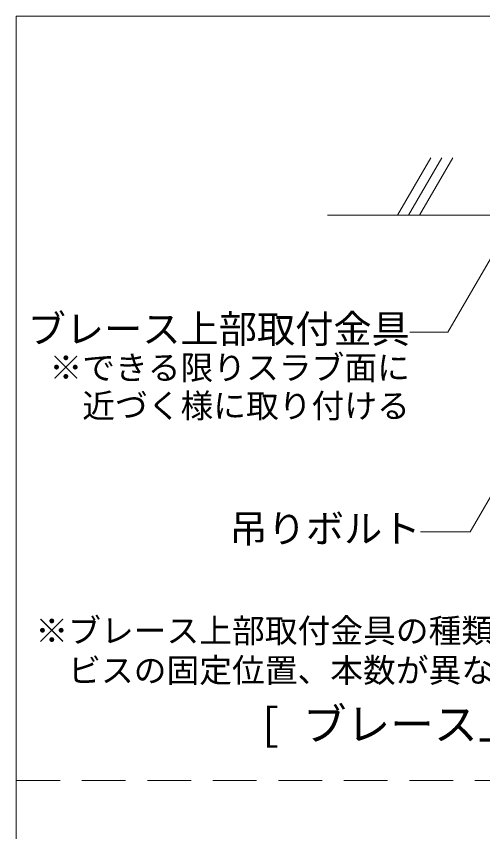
# Model space of a CAD drawing. Units: millimetres on the paper, enlarged 40 times, with parts at other scales. Extents: x -7800 to 7800, y -5387 to 5300.
# Drawn here: x -1930 to -1076, y -275 to 1220 of the extents above; entities that cross this region are included whole.
import ezdxf
from ezdxf.enums import TextEntityAlignment as Align

# ---------------------------------------------------------------- set-up
doc = ezdxf.new("R2010")
doc.units = ezdxf.units.MM
doc.header["$LTSCALE"] = 40
doc.linetypes.add('DASHED2', pattern=[3, 2, -1])
for name, color, linetype, lineweight in [('5-6_文字', 7, 'Continuous', 18), ('5-9_躯体他', 4, 'Continuous', 9), ('F-3_野縁', 3, 'Continuous', 18)]:
    doc.layers.add(name, color=color, linetype=linetype, lineweight=lineweight)
doc.styles.add('ＭＳ ゴシック', font='')
doc.styles.get('ＭＳ ゴシック').set_extended_font_data('MS Gothic')

msp = doc.modelspace()

# ---------------------------------------------------------------- linework, layer by layer
at = {"layer": '5-6_文字'}
for p, q in [((-1040.85, 811.59), (-1139.42, 640.85)), ((-1209.3, 640.85), (-1139.42, 640.85)), ((-1098.85, 274.83), (-1023.67, 405.05)), ((-1189.79, 274.83), (-1098.85, 274.83))]:
    msp.add_line(p, q, dxfattribs=at)
at = {"layer": '5-9_躯体他'}
for p, q in [((-1231.75, 855.22), (-1170.81, 960.76)), ((-1211.75, 855.22), (-1150.81, 960.76)), ((-1191.75, 855.22), (-1130.81, 960.76)), ((-1360.16, 855.22), (-401.27, 855.22))]:
    msp.add_line(p, q, dxfattribs=at)
at = {"layer": 'F-3_野縁'}
for q in [(-1930, -4500), (-80, 1220)]:
    msp.add_line((-1930, 1220), q, dxfattribs=at)
at = {"layer": 'F-3_野縁', "linetype": 'DASHED2'}
msp.add_line((-1930, -181.01), (-80, -181.01), dxfattribs=at)

# ---------------------------------------------------------------- texts
at = {"layer": '5-6_文字', "style": 'ＭＳ ゴシック'}
for s, height, p in [('ブレース上部取付金具', 51.32, (-1909.3, 605.85)), ('※できる限りスラブ面に', 43.99, (-1869.3, 540.85)), ('\u3000近づく様に取り付ける', 43.99, (-1869.3, 470.85)), ('吊りボルト', 51.32, (-1539.79, 239.83)), ('※ブレース上部取付金具の種類により、', 43.99, (-1895.04, 58.54)), ('\u3000ビスの固定位置、本数が異なります', 43.99, (-1895.04, -14.09)), ('[ ブレース上部納まり図 ]', 58.65, (-1485, -124.7))]:
    msp.add_text(s, height=height, dxfattribs=at).set_placement(p, align=Align.BOTTOM_LEFT)

doc.saveas('drawing.dxf')
